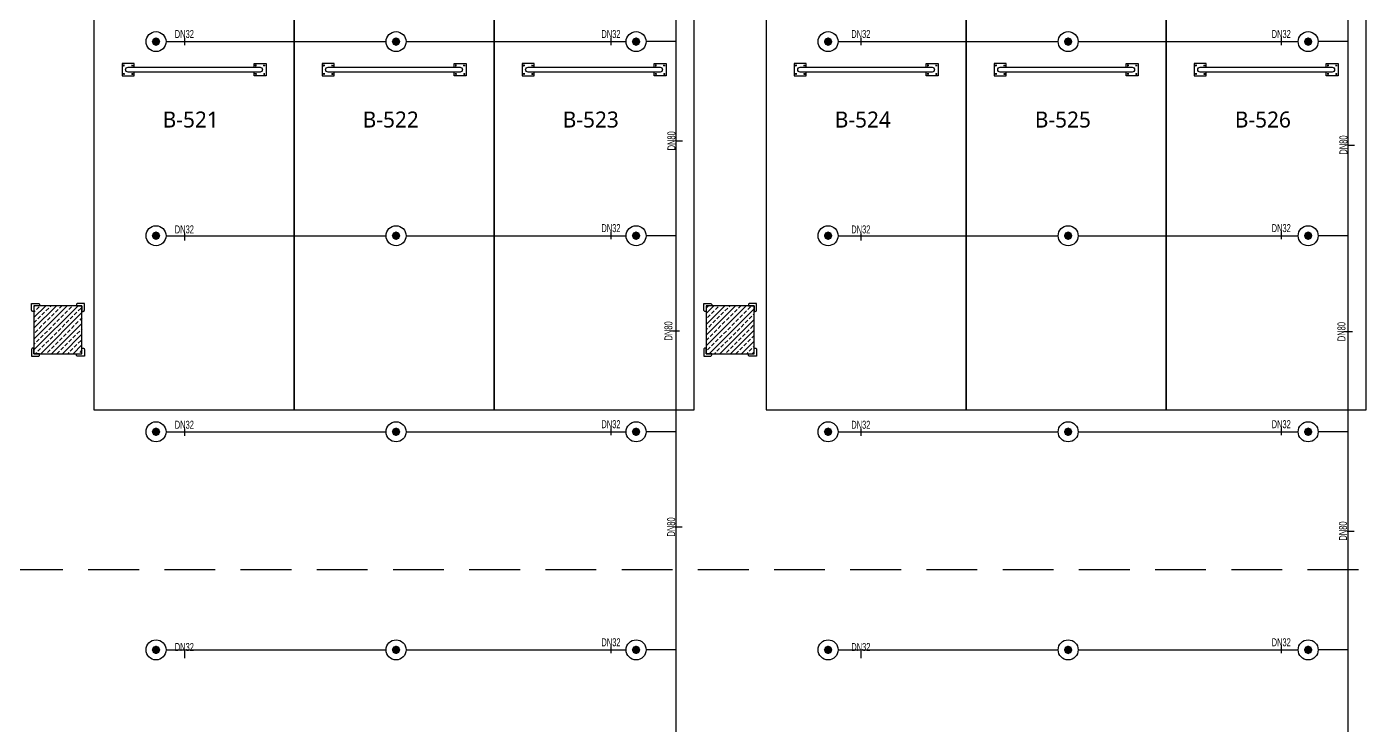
# Model space of a CAD drawing. Header units: millimetres. Extents: x -379292 to 1221486, y 92049 to 447512.
# Drawn here: x 317738 to 334478, y 155878 to 164605 of the extents above; entities that cross this region are included whole.
import ezdxf
from ezdxf.enums import TextEntityAlignment as Align

# ---------------------------------------------------------------- set-up
doc = ezdxf.new("R2010")
doc.units = ezdxf.units.MM
doc.linetypes.add('HIDDEN', pattern=[9.525, 6.35, -3.175])
for name, color, linetype in [('-M-YNGN-BORUID', 7, 'Continuous'), ('-M-YNGN-BORUUZUN', 7, 'Continuous'), ('-M-YNGN-BORUYUK', 7, 'Continuous'), ('-M-YNGN-SPR-YUK', 7, 'Continuous'), ('-M-YNGN-ZON5-CAP-', 7, 'Continuous'), ('-M-YNGN-ZON5-SPR-', 7, 'Continuous'), ('05_HATCH CONCRETE', 141, 'Continuous'), ('05_SYMBOL', 2, 'Continuous'), ('202-A-Y-MahalAd', 141, 'Continuous')]:
    doc.layers.add(name, color=color, linetype=linetype)
doc.layers.add('-M-YNGN-SPR-CAPCIZGI', color=188, linetype='Continuous', plot=False)
doc.layers.add('-M-YNGN-ZON5', color=11, linetype='SP', lineweight=30)
doc.styles.add('CIZGI', font='tahoma.ttf', dxfattribs={"width": 0.8, "oblique": 20})
doc.styles.add('HCAD', font='HCAD.SHX', dxfattribs={"width": 0.8, "height": 0.2})
doc.styles.add('PIPESIZE', font='hcad.shx', dxfattribs={"width": 0.8})
doc.styles.add('SPR-NOT', font='romans.shx')
doc.styles.get("Standard").update_dxf_attribs({"font": 'segoeuil.ttf'})
doc.linetypes.add('SP', pattern='A,2,-0.1,["SP",CIZGI,S=0.14,R=0.2,X=0,Y=-0.07],-0.255', length=2.355)
pattern_1 = [(225, (905000, -3e-07), (67.351921, -67.351921), []), (225, (904932.65, -3e-07), (67.351921, -67.351921), [47.625, -23.8125])]

# ---------------------------------------------------------------- blocks, each defined once
blk = doc.blocks.new('202_Vida')
at = {"color": 0, "linetype": 'ByBlock', "ltscale": 0.2}
for points in [[(1, 0), (-1, 0)], [(0, 1), (0, -1)]]:
    blk.add_lwpolyline(points, dxfattribs=at)
at = {"color": 0, "linetype": 'ByBlock'}
for radius in [0.42, 0.23, 0.155]:
    blk.add_circle((0, 0), radius, dxfattribs=at)
blk = doc.blocks.new('202_Stoper')
at = {"color": 0, "linetype": 'ByBlock'}
for points in [[(-750, -30), (-750, -75), (-900, -75), (-900, 75), (-750, 75), (-750, 30)], [(750, -30), (750, -75), (900, -75), (900, 75), (750, 75), (750, 30)]]:
    blk.add_lwpolyline(points, dxfattribs=at)
blk.add_lwpolyline([(825, -30, 1), (825, 30), (-825, 30, 1), (-825, -30)], format="xyb", close=True, dxfattribs=at)
at = {"color": 0, "linetype": 'ByBlock', "yscale": 10, "zscale": 10, "rotation": 180}
for p, xscale in [((-877, 53), -10), ((-772, 53), 10), ((772, 53), -10), ((877, 53), 10)]:
    blk.add_blockref('202_Vida', p, dxfattribs=dict(at, xscale=xscale))
at = {"color": 0, "linetype": 'ByBlock', "yscale": 10, "zscale": 10}
for p, xscale in [((-877, -52), 10), ((-772, -52), -10), ((772, -52), 10), ((877, -52), -10)]:
    blk.add_blockref('202_Vida', p, dxfattribs=dict(at, xscale=xscale))
blk = doc.blocks.new('202_Mahalblok')
at = {"color": 0, "linetype": 'ByBlock', "flags": 128}
blk.add_lwpolyline([(0, 0), (0, 5000), (2500, 5000), (2500, 0)], close=True, dxfattribs=at)
at = {"color": 252}
blk.add_blockref('202_Stoper', (1250, 750), dxfattribs=at)
at = {"color": 0, "linetype": 'ByBlock', "ltscale": 25}
blk.add_attdef('MAHALNO', text='', height=200, dxfattribs=at).set_placement((1209, 1390), align=Align.BOTTOM_CENTER)
blk = doc.blocks.new('bariyer')
at = {"color": 8, "ltscale": 25}
blk.add_lwpolyline([(0, -70), (15, -70, 0.414214), (30, -55), (30, 30), (-55, 30, 0.414214), (-70, 15), (-70, 0), (0, 0)], format="xyb", close=True, dxfattribs=at)
blk = doc.blocks.new('OtoParkBodrumKatMimari')
at = {"layer": '05_HATCH CONCRETE'}
h = blk.add_hatch(dxfattribs=at)
h.set_pattern_fill('ANSI33', color=8, scale=15, angle=180, style=0)
h.set_pattern_definition(pattern_1)
h.paths.add_polyline_path([(37300, 60300), (36700, 60300), (36700, 59700), (37300, 59700)])
h = blk.add_hatch(dxfattribs=at)
h.set_pattern_fill('ANSI33', color=8, scale=15, angle=180, style=0)
h.set_pattern_definition(pattern_1)
h.paths.add_polyline_path([(45700, 60300), (45100, 60300), (45100, 59700), (45700, 59700)])
at = {"color": 5}
for points in [[(37300, 60300), (36700, 60300), (36700, 59700), (37300, 59700)], [(45700, 60300), (45100, 60300), (45100, 59700), (45700, 59700)]]:
    blk.add_lwpolyline(points, close=True, dxfattribs=at)
at = {"layer": '05_SYMBOL', "color": 252, "linetype": 'HIDDEN', "ltscale": 100}
blk.add_lwpolyline([(128500, 57000), (19400, 57000)], dxfattribs=at)
at = {"layer": '05_SYMBOL', "color": 8, "xscale": -1}
for p in [(36700, 60300), (45100, 60300)]:
    blk.add_blockref('bariyer', p, dxfattribs=at)
at = {"layer": '05_SYMBOL', "color": 8}
for p in [(37300, 60300), (45700, 60300)]:
    blk.add_blockref('bariyer', p, dxfattribs=at)
at = {"layer": '05_SYMBOL', "color": 8, "rotation": 180}
for p in [(36700, 59700), (45100, 59700)]:
    blk.add_blockref('bariyer', p, dxfattribs=at)
at = {"layer": '05_SYMBOL', "color": 8, "xscale": -1, "rotation": 180}
for p in [(37300, 59700), (45700, 59700)]:
    blk.add_blockref('bariyer', p, dxfattribs=at)
at = {"layer": '202-A-Y-MahalAd', "color": 8, "ltscale": 25}
ref = blk.add_blockref('202_Mahalblok', (37450, 64000), dxfattribs=dict(at, xscale=-1, rotation=180))
ref.add_attrib('MAHALNO', 'B-521', dxfattribs={"layer": '0', "color": 0, "linetype": 'ByBlock', "ltscale": 25, "height": 200}).set_placement((38659, 62467), align=Align.BOTTOM_CENTER)
ref = blk.add_blockref('202_Mahalblok', (39950, 64000), dxfattribs=dict(at, xscale=-1, rotation=180))
ref.add_attrib('MAHALNO', 'B-522', dxfattribs={"layer": '0', "color": 0, "linetype": 'ByBlock', "ltscale": 25, "height": 200}).set_placement((41159, 62467), align=Align.BOTTOM_CENTER)
ref = blk.add_blockref('202_Mahalblok', (42450, 64000), dxfattribs=dict(at, xscale=-1, rotation=180))
ref.add_attrib('MAHALNO', 'B-523', dxfattribs={"layer": '0', "color": 0, "linetype": 'ByBlock', "ltscale": 25, "height": 200}).set_placement((43659, 62467), align=Align.BOTTOM_CENTER)
ref = blk.add_blockref('202_Mahalblok', (45850, 64000), dxfattribs=dict(at, xscale=-1, rotation=180))
ref.add_attrib('MAHALNO', 'B-524', dxfattribs={"layer": '0', "color": 0, "linetype": 'ByBlock', "ltscale": 25, "height": 200}).set_placement((47059, 62467), align=Align.BOTTOM_CENTER)
ref = blk.add_blockref('202_Mahalblok', (48350, 64000), dxfattribs=dict(at, xscale=-1, rotation=180))
ref.add_attrib('MAHALNO', 'B-525', dxfattribs={"layer": '0', "color": 0, "linetype": 'ByBlock', "ltscale": 25, "height": 200}).set_placement((49559, 62467), align=Align.BOTTOM_CENTER)
ref = blk.add_blockref('202_Mahalblok', (50850, 64000), dxfattribs=dict(at, xscale=-1, rotation=180))
ref.add_attrib('MAHALNO', 'B-526', dxfattribs={"layer": '0', "color": 0, "linetype": 'ByBlock', "ltscale": 25, "height": 200}).set_placement((52059, 62467), align=Align.BOTTOM_CENTER)
blk = doc.blocks.new('SP-C-UP-12')
at = {"ltscale": 10}
blk.add_line((0, 0), (0, 0), dxfattribs=at)
at = {"color": 1, "linetype": 'Continuous'}
blk.add_circle((0, 0), 12.5, dxfattribs=at)
at = {"ltscale": 10}
for points in [[(-5.4, 0), (-3.8, 3.8), (-3.8, -3.8), (0, 5.4)], [(-3.8, -3.8), (0, 5.4), (0, -5.4), (3.8, 3.8)], [(0, -5.4), (3.8, 3.8), (3.8, -3.8), (5.4, 0)]]:
    blk.add_solid(points, dxfattribs=at)
at = {"layer": '-M-YNGN-SPR-YUK', "style": 'SPR-NOT', "width": 0.5, "flags": 9}
for tag, p in [('YUK', (0, 17.8)), ('CAP', (0, 14.4)), ('TIP', (0.2, 10.8))]:
    blk.add_attdef(tag, text='', height=2.5, dxfattribs=at).set_placement(p, align=Align.MIDDLE_CENTER)
blk = doc.blocks.new('SPRKL100')
at = {"layer": '-M-YNGN-SPR-CAPCIZGI'}
blk.add_line((0, 0.43), (0, -0.43), dxfattribs=at)
at = {"layer": '-M-YNGN-BORUID', "color": 0, "style": 'HCAD', "width": 0.8, "flags": 1}
blk.add_attdef('DIC', text='', height=0.4, dxfattribs=at).set_placement((0, -1.69), align=Align.CENTER)
at = {"layer": '-M-YNGN-BORUUZUN', "color": 0, "style": 'HCAD', "width": 0.7}
blk.add_attdef('BOY', text='', height=0.8, dxfattribs=at).set_placement((0, -1.08), align=Align.CENTER)
at = {"layer": '-M-YNGN-BORUYUK', "color": 6, "style": 'PIPESIZE', "width": 0.8}
blk.add_attdef('YUK', text='', height=0.5, dxfattribs=at).set_placement((0, 1.87), align=Align.CENTER)
at = {"color": 0, "style": 'PIPESIZE', "width": 0.7}
blk.add_attdef('CAP', text='', height=1, dxfattribs=at).set_placement((0, 0.45), align=Align.CENTER)
blk = doc.blocks.new('A$C69E8C7F8')
at = {"layer": '-M-YNGN-ZON5', "ltscale": 500}
for p, q in [((-4573.8, 3381.9), (-4573.8, 6570.1)), ((-3733.8, 2836.9), (-3733.8, 6569.4)), ((-5211.3, 6269.4), (-4936.3, 6269.4)), ((-4911.3, 6269.4), (-4636.3, 6269.4)), ((-4573.8, 6269.4), (-4611.3, 6269.4)), ((-4371.3, 6269.4), (-4096.3, 6269.4)), ((-4071.3, 6269.4), (-3796.3, 6269.4)), ((-3733.8, 6269.4), (-3771.3, 6269.4)), ((-5211.3, 6026.9), (-4936.3, 6026.9)), ((-4911.3, 6026.9), (-4636.3, 6026.9)), ((-4573.8, 6026.9), (-4611.3, 6026.9)), ((-4371.3, 6026.9), (-4096.3, 6026.9)), ((-4071.3, 6026.9), (-3796.3, 6026.9)), ((-3733.8, 6026.9), (-3771.3, 6026.9)), ((-5211.3, 5781.9), (-4936.3, 5781.9)), ((-4911.3, 5781.9), (-4636.3, 5781.9)), ((-4573.8, 5781.9), (-4611.3, 5781.9)), ((-4371.3, 5781.9), (-4096.3, 5781.9)), ((-4071.3, 5781.9), (-3796.3, 5781.9)), ((-3733.8, 5781.9), (-3771.3, 5781.9)), ((-5211.3, 5509.4), (-4936.3, 5509.4)), ((-4911.3, 5509.4), (-4636.3, 5509.4)), ((-4573.8, 5509.4), (-4611.3, 5509.4)), ((-4371.3, 5509.4), (-4096.3, 5509.4)), ((-4071.3, 5509.4), (-3796.3, 5509.4)), ((-3733.8, 5509.4), (-3771.3, 5509.4))]:
    blk.add_line(p, q, dxfattribs=at)
at = {"layer": '-M-YNGN-ZON5-CAP-'}
ref = blk.add_blockref('SPRKL100', (-5188.4, 6269.4), dxfattribs=dict(at, xscale=10, yscale=10, zscale=10))
ref.add_attrib('CAP', 'DN32', dxfattribs={"layer": '0', "color": 0, "height": 10, "style": 'PIPESIZE', "width": 0.7}).set_placement((-5188.4, 6273.9), align=Align.CENTER)
ref = blk.add_blockref('SPRKL100', (-4655.2, 6269.4), dxfattribs=dict(at, xscale=10, yscale=10, zscale=10))
ref.add_attrib('CAP', 'DN32', dxfattribs={"layer": '0', "color": 0, "height": 10, "style": 'PIPESIZE', "width": 0.7}).set_placement((-4655.2, 6273.9), align=Align.CENTER)
ref = blk.add_blockref('SPRKL100', (-4342.9, 6269.4), dxfattribs=dict(at, xscale=10, yscale=10, zscale=10))
ref.add_attrib('CAP', 'DN32', dxfattribs={"layer": '0', "color": 0, "height": 10, "style": 'PIPESIZE', "width": 0.7}).set_placement((-4342.9, 6273.9), align=Align.CENTER)
ref = blk.add_blockref('SPRKL100', (-3817.5, 6269.4), dxfattribs=dict(at, xscale=10, yscale=10, zscale=10))
ref.add_attrib('CAP', 'DN32', dxfattribs={"layer": '0', "color": 0, "height": 10, "style": 'PIPESIZE', "width": 0.7}).set_placement((-3817.5, 6273.9), align=Align.CENTER)
ref = blk.add_blockref('SPRKL100', (-4570.2, 6145.4), dxfattribs=dict(at, xscale=10.00000000000001, yscale=10.00000000000001, zscale=10.00000000000001, rotation=90))
ref.add_attrib('CAP', 'DN80', dxfattribs={"layer": '0', "color": 0, "height": 10, "rotation": 90, "style": 'PIPESIZE', "width": 0.7}).set_placement((-4574.7, 6145.4), align=Align.CENTER)
ref = blk.add_blockref('SPRKL100', (-3730.3, 6140.2), dxfattribs=dict(at, xscale=10.00000000000001, yscale=10.00000000000001, zscale=10.00000000000001, rotation=90))
ref.add_attrib('CAP', 'DN80', dxfattribs={"layer": '0', "color": 0, "height": 10, "rotation": 90, "style": 'PIPESIZE', "width": 0.7}).set_placement((-3734.8, 6140.2), align=Align.CENTER)
ref = blk.add_blockref('SPRKL100', (-5188.4, 6025.3), dxfattribs=dict(at, xscale=10, yscale=10, zscale=10))
ref.add_attrib('CAP', 'DN32', dxfattribs={"layer": '0', "color": 0, "height": 10, "style": 'PIPESIZE', "width": 0.7}).set_placement((-5188.4, 6029.8), align=Align.CENTER)
ref = blk.add_blockref('SPRKL100', (-4655.2, 6026.9), dxfattribs=dict(at, xscale=10, yscale=10, zscale=10))
ref.add_attrib('CAP', 'DN32', dxfattribs={"layer": '0', "color": 0, "height": 10, "style": 'PIPESIZE', "width": 0.7}).set_placement((-4655.2, 6031.4), align=Align.CENTER)
ref = blk.add_blockref('SPRKL100', (-4342.9, 6025.3), dxfattribs=dict(at, xscale=10, yscale=10, zscale=10))
ref.add_attrib('CAP', 'DN32', dxfattribs={"layer": '0', "color": 0, "height": 10, "style": 'PIPESIZE', "width": 0.7}).set_placement((-4342.9, 6029.8), align=Align.CENTER)
ref = blk.add_blockref('SPRKL100', (-3817.5, 6026.9), dxfattribs=dict(at, xscale=10, yscale=10, zscale=10))
ref.add_attrib('CAP', 'DN32', dxfattribs={"layer": '0', "color": 0, "height": 10, "style": 'PIPESIZE', "width": 0.7}).set_placement((-3817.5, 6031.4), align=Align.CENTER)
ref = blk.add_blockref('SPRKL100', (-4573.9, 5907.9), dxfattribs=dict(at, xscale=10.00000000000001, yscale=10.00000000000001, zscale=10.00000000000001, rotation=90))
ref.add_attrib('CAP', 'DN80', dxfattribs={"layer": '0', "color": 0, "height": 10, "rotation": 90, "style": 'PIPESIZE', "width": 0.7}).set_placement((-4578.4, 5907.9), align=Align.CENTER)
ref = blk.add_blockref('SPRKL100', (-3732.7, 5907.1), dxfattribs=dict(at, xscale=10.00000000000001, yscale=10.00000000000001, zscale=10.00000000000001, rotation=90))
ref.add_attrib('CAP', 'DN80', dxfattribs={"layer": '0', "color": 0, "height": 10, "rotation": 90, "style": 'PIPESIZE', "width": 0.7}).set_placement((-3737.2, 5907.1), align=Align.CENTER)
ref = blk.add_blockref('SPRKL100', (-5188.4, 5781.2), dxfattribs=dict(at, xscale=10, yscale=10, zscale=10))
ref.add_attrib('CAP', 'DN32', dxfattribs={"layer": '0', "color": 0, "height": 10, "style": 'PIPESIZE', "width": 0.7}).set_placement((-5188.4, 5785.7), align=Align.CENTER)
ref = blk.add_blockref('SPRKL100', (-4655.2, 5781.9), dxfattribs=dict(at, xscale=10, yscale=10, zscale=10))
ref.add_attrib('CAP', 'DN32', dxfattribs={"layer": '0', "color": 0, "height": 10, "style": 'PIPESIZE', "width": 0.7}).set_placement((-4655.2, 5786.4), align=Align.CENTER)
ref = blk.add_blockref('SPRKL100', (-4342.9, 5781.2), dxfattribs=dict(at, xscale=10, yscale=10, zscale=10))
ref.add_attrib('CAP', 'DN32', dxfattribs={"layer": '0', "color": 0, "height": 10, "style": 'PIPESIZE', "width": 0.7}).set_placement((-4342.9, 5785.7), align=Align.CENTER)
ref = blk.add_blockref('SPRKL100', (-3817.5, 5781.9), dxfattribs=dict(at, xscale=10, yscale=10, zscale=10))
ref.add_attrib('CAP', 'DN32', dxfattribs={"layer": '0', "color": 0, "height": 10, "style": 'PIPESIZE', "width": 0.7}).set_placement((-3817.5, 5786.4), align=Align.CENTER)
ref = blk.add_blockref('SPRKL100', (-4570.5, 5663), dxfattribs=dict(at, xscale=10.00000000000001, yscale=10.00000000000001, zscale=10.00000000000001, rotation=90))
ref.add_attrib('CAP', 'DN80', dxfattribs={"layer": '0', "color": 0, "height": 10, "rotation": 90, "style": 'PIPESIZE', "width": 0.7}).set_placement((-4575, 5663), align=Align.CENTER)
ref = blk.add_blockref('SPRKL100', (-3730.8, 5657.9), dxfattribs=dict(at, xscale=10.00000000000001, yscale=10.00000000000001, zscale=10.00000000000001, rotation=90))
ref.add_attrib('CAP', 'DN80', dxfattribs={"layer": '0', "color": 0, "height": 10, "rotation": 90, "style": 'PIPESIZE', "width": 0.7}).set_placement((-3735.3, 5657.9), align=Align.CENTER)
ref = blk.add_blockref('SPRKL100', (-5188.4, 5503.5), dxfattribs=dict(at, xscale=10, yscale=10, zscale=10))
ref.add_attrib('CAP', 'DN32', dxfattribs={"layer": '0', "color": 0, "height": 10, "style": 'PIPESIZE', "width": 0.7}).set_placement((-5188.4, 5508), align=Align.CENTER)
ref = blk.add_blockref('SPRKL100', (-4655.2, 5509.4), dxfattribs=dict(at, xscale=10, yscale=10, zscale=10))
ref.add_attrib('CAP', 'DN32', dxfattribs={"layer": '0', "color": 0, "height": 10, "style": 'PIPESIZE', "width": 0.7}).set_placement((-4655.2, 5513.9), align=Align.CENTER)
ref = blk.add_blockref('SPRKL100', (-4342.9, 5503.5), dxfattribs=dict(at, xscale=10, yscale=10, zscale=10))
ref.add_attrib('CAP', 'DN32', dxfattribs={"layer": '0', "color": 0, "height": 10, "style": 'PIPESIZE', "width": 0.7}).set_placement((-4342.9, 5508), align=Align.CENTER)
ref = blk.add_blockref('SPRKL100', (-3817.5, 5509.4), dxfattribs=dict(at, xscale=10, yscale=10, zscale=10))
ref.add_attrib('CAP', 'DN32', dxfattribs={"layer": '0', "color": 0, "height": 10, "style": 'PIPESIZE', "width": 0.7}).set_placement((-3817.5, 5513.9), align=Align.CENTER)
at = {"layer": '-M-YNGN-ZON5-SPR-', "ltscale": 25}
for p in [(-5223.8, 6269.4), (-4923.8, 6269.4), (-4623.8, 6269.4), (-4383.8, 6269.4), (-4083.8, 6269.4), (-3783.8, 6269.4), (-5223.8, 6026.9), (-4923.8, 6026.9), (-4623.8, 6026.9), (-4383.8, 6026.9), (-4083.8, 6026.9), (-3783.8, 6026.9), (-5223.8, 5781.9), (-4923.8, 5781.9), (-4623.8, 5781.9), (-4383.8, 5781.9), (-4083.8, 5781.9), (-3783.8, 5781.9), (-5223.8, 5509.4), (-4923.8, 5509.4), (-4623.8, 5509.4), (-4383.8, 5509.4), (-4083.8, 5509.4), (-3783.8, 5509.4)]:
    blk.add_blockref('SP-C-UP-12', p, dxfattribs=at)

msp = doc.modelspace()

# ---------------------------------------------------------------- block references
at = {"color": 8}
msp.add_blockref('OtoParkBodrumKatMimari', (281127.6, 100818.8), dxfattribs=at)

# ---------------------------------------------------------------- next in the draw order: block references
at = {"layer": '-M-YNGN-ZON5', "ltscale": 25, "xscale": 10, "yscale": 10, "zscale": 10}
msp.add_blockref('A$C69E8C7F8', (371590.7, 101725.1), dxfattribs=at)

doc.saveas('drawing.dxf')
